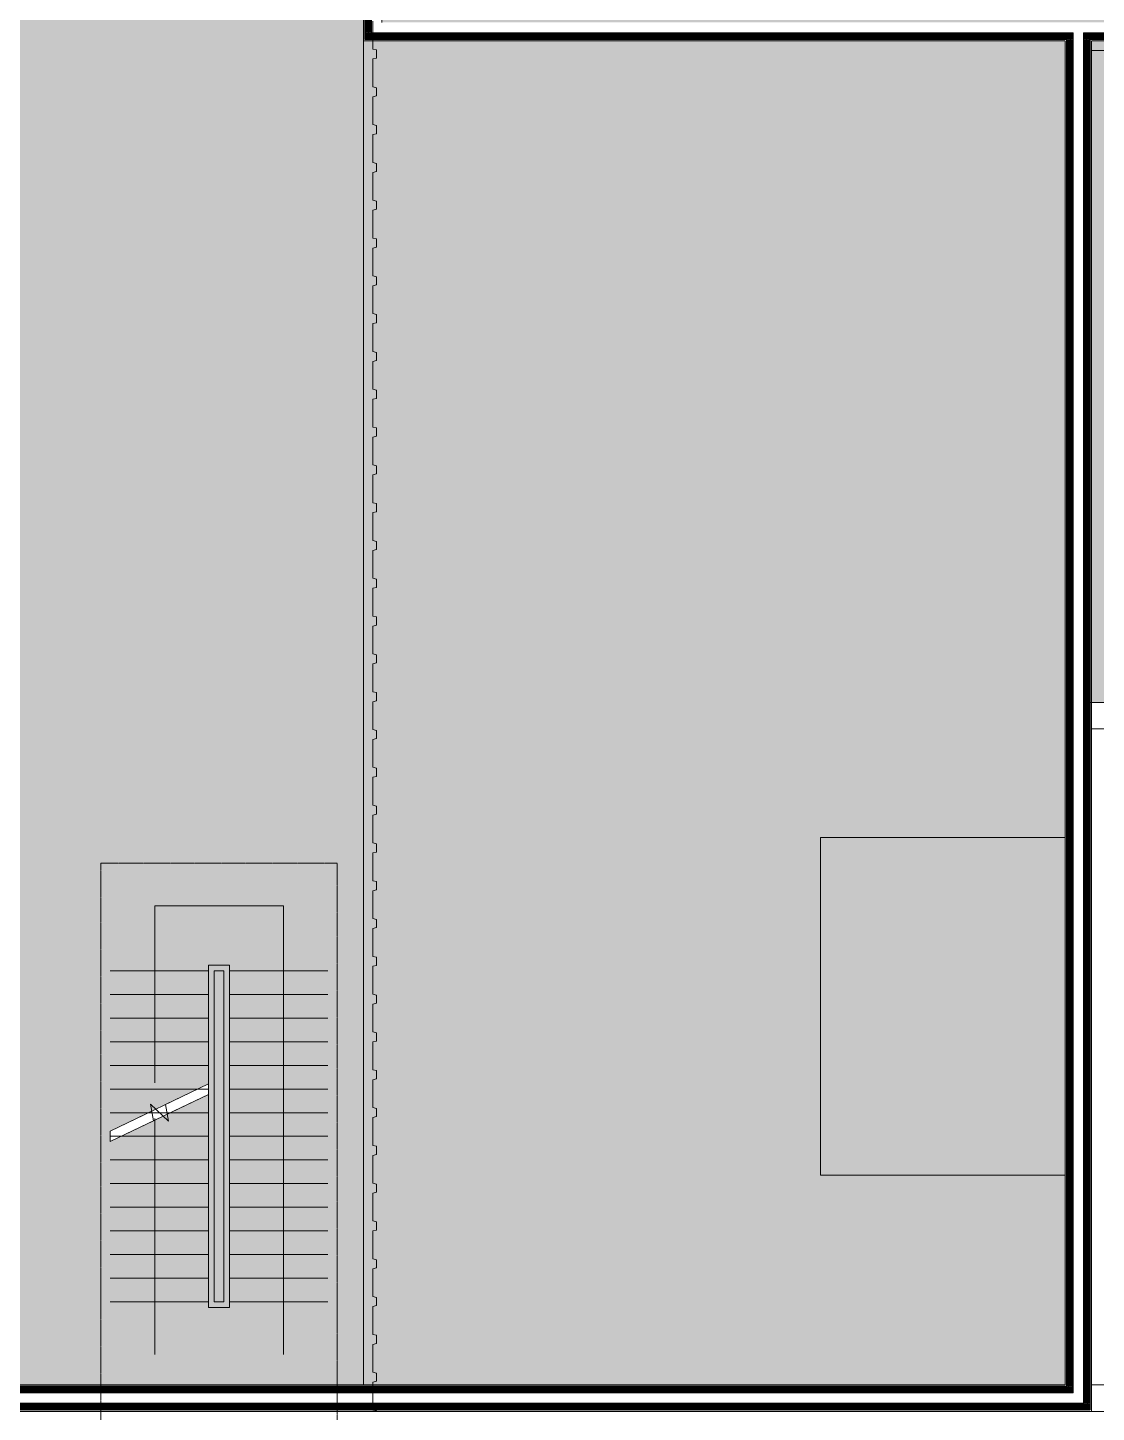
# Model space of a CAD drawing. Header units: millimetres. Extents: x 141848 to 1648660, y -465012 to -151356.
# Drawn here: x 174324 to 185626, y -231406 to -216756 of the extents above; entities that cross this region are included whole.
import ezdxf

# ---------------------------------------------------------------- set-up
doc = ezdxf.new("R2010")
doc.units = ezdxf.units.MM
doc.header["$MEASUREMENT"] = 0
doc.linetypes.add('CENTER2', pattern=[28.575, 19.05, -3.175, 3.175, -3.175])
doc.linetypes.add('Wipeout_Contour', pattern=[1000, 0, -1000])
for name, color, linetype in [('ASSIETTE', 7, 'Continuous'), ('Nouveau_0', 7, 'Continuous'), ('Nouveau_Co-Structure', 7, 'Continuous'), ('Sols_ Dalles', 7, 'Continuous')]:
    doc.layers.add(name, color=color, linetype=linetype)
pattern_1 = [(45, (0, 175), (-55.68466, 55.68466), [0, -52.5, 0, -78.75]), (110, (175, 175), (74.000794, 26.934086), [0, -38.5, 0, -66.5])]
pattern_2 = [(45, (0, 0), (-7.0710678, 7.0710678), [])]

# ---------------------------------------------------------------- blocks, each defined once
blk = doc.blocks.new('Dalle_23_2', base_point=(162761, -188434))
at = {"layer": 'Sols_ Dalles', "linetype": 'Continuous', "lineweight": 0, "true_color": 0x3f3f3f}
blk.add_hatch(color=250, dxfattribs=at).paths.add_polyline_path([(162761, -188434), (162761, -231396), (177876, -231396), (177876, -188434)])
at = {"layer": 'Sols_ Dalles', "color": 250, "linetype": 'Continuous', "lineweight": 5, "true_color": 0x1f1f1f, "flags": 128}
blk.add_lwpolyline([(162761, -188434), (177876, -188434), (177876, -231396), (162761, -231396)], close=True, dxfattribs=at)
blk = doc.blocks.new('Dalle_24_2', base_point=(177876, -216896))
at = {"layer": 'Sols_ Dalles', "linetype": 'Continuous', "lineweight": 0, "true_color": 0x3f3f3f}
blk.add_hatch(color=250, dxfattribs=at).paths.add_polyline_path([(177876, -216896), (177876, -231396), (185576, -231396), (185576, -216896), (195375, -216896), (195375, -205896), (185576, -205896), (185576, -188411), (177876, -188411), (177876, -205896)])
at = {"layer": 'Sols_ Dalles', "color": 250, "linetype": 'Continuous', "lineweight": 5, "true_color": 0x1f1f1f, "flags": 128}
blk.add_lwpolyline([(177876, -216896), (177876, -231396), (185576, -231396), (185576, -216896), (195375, -216896), (195375, -205896), (185576, -205896), (185576, -188411), (177876, -188411), (177876, -205896)], close=True, dxfattribs=at)
blk = doc.blocks.new('Mur_110_2', base_point=(195375, -216896))
at = {"color": 254, "linetype": 'Wipeout_Contour', "lineweight": 0, "ltscale": 1140942.777874496}
blk.add_wipeout([(185296, -216811), (185296, -216881), (185311, -216881), (185311, -216811)], dxfattribs=at)
at = {"color": 254, "linetype": 'Wipeout_Contour', "lineweight": 0, "ltscale": 1141631.691904944}
blk.add_wipeout([(185561, -216811), (185561, -216881), (185576, -216881), (185576, -216811)], dxfattribs=at)
at = {"color": 254, "linetype": 'Wipeout_Contour', "lineweight": 0, "ltscale": 841503.073854}
blk.add_wipeout([(177876, -216881), (177876, -216896), (177891, -216881)], dxfattribs=at)
at = {"linetype": 'Continuous', "lineweight": 5, "true_color": 0x5f5f5f}
h = blk.add_hatch(dxfattribs=at)
h.set_pattern_fill('Briques_terre_cuite__int_94', color=251, style=0, pattern_type=2)
h.set_pattern_definition(pattern_2)
h.paths.add_polyline_path([(185296, -216811), (185296, -216881), (185311, -216881), (185311, -216811)])
h = blk.add_hatch(dxfattribs=at)
h.set_pattern_fill('Briques_terre_cuite__int_94', color=251, style=0, pattern_type=2)
h.set_pattern_definition(pattern_2)
h.paths.add_polyline_path([(185561, -216811), (185561, -216881), (185576, -216881), (185576, -216811)])
h = blk.add_hatch(dxfattribs=at)
h.set_pattern_fill('Enduit_0002', color=251, style=0, pattern_type=2)
h.set_pattern_definition(pattern_1)
h.paths.add_polyline_path([(177876, -216881), (177876, -216896), (177891, -216881)])
at = {"color": 254, "linetype": 'Wipeout_Contour', "lineweight": 0, "ltscale": 841446.668808}
blk.add_wipeout([(177961, -216811), (177891, -216811), (177891, -216881)], dxfattribs=at)
at = {"color": 254, "linetype": 'Wipeout_Contour', "lineweight": 0, "ltscale": 1140669.123394106}
blk.add_wipeout([(185296, -216701), (185296, -216811), (185311, -216811), (185311, -216701)], dxfattribs=at)
at = {"color": 254, "linetype": 'Wipeout_Contour', "lineweight": 0, "ltscale": 1141358.20260888}
blk.add_wipeout([(185561, -216701), (185561, -216811), (185576, -216811), (185576, -216701)], dxfattribs=at)
at = {"linetype": 'Continuous', "lineweight": 5, "true_color": 0x5f5f5f}
h = blk.add_hatch(dxfattribs=at)
h.set_pattern_fill('Briques_terre_cuite__int_94', color=251, style=0, pattern_type=2)
h.set_pattern_definition(pattern_2)
h.paths.add_polyline_path([(177961, -216811), (177891, -216811), (177891, -216881)])
at = {"color": 254, "linetype": 'Wipeout_Contour', "lineweight": 0, "ltscale": 1140779.602637975}
blk.add_wipeout([(185311, -216701), (185311, -216811), (185381, -216811), (185381, -216701)], dxfattribs=at)
at = {"color": 254, "linetype": 'Wipeout_Contour', "lineweight": 0, "ltscale": 1141247.656454093}
blk.add_wipeout([(185491, -216701), (185491, -216811), (185561, -216811), (185561, -216701)], dxfattribs=at)
at = {"color": 254, "linetype": 'Wipeout_Contour', "lineweight": 0, "ltscale": 841381.153226}
blk.add_wipeout([(178071, -216701), (177961, -216701), (177961, -216811)], dxfattribs=at)
at = {"color": 254, "linetype": 'Wipeout_Contour', "lineweight": 0, "ltscale": 1154691.467072989}
blk.add_wipeout([(195360, -216881), (185576, -216881), (185576, -216896), (195360, -216896)], dxfattribs=at)
at = {"linetype": 'Continuous', "lineweight": 5, "true_color": 0x5f5f5f}
h = blk.add_hatch(dxfattribs=at)
h.set_pattern_fill('Enduit_0002', color=251, style=0, pattern_type=2)
h.set_pattern_definition(pattern_1)
h.paths.add_polyline_path([(195360, -216881), (185576, -216881), (185576, -216896), (195360, -216896)])
at = {"color": 254, "linetype": 'Wipeout_Contour', "lineweight": 0, "ltscale": 841524.323318}
blk.add_wipeout([(177891, -216881), (177876, -216896), (177891, -216896)], dxfattribs=at)
at = {"linetype": 'Continuous', "lineweight": 5, "true_color": 0x5f5f5f}
h = blk.add_hatch(dxfattribs=at)
h.set_pattern_fill('Enduit_0002', color=251, style=0, pattern_type=2)
h.set_pattern_definition(pattern_1)
h.paths.add_polyline_path([(177891, -216881), (177876, -216896), (177891, -216896)])
at = {"color": 254, "linetype": 'Wipeout_Contour', "lineweight": 0, "ltscale": 1154470.035726101}
blk.add_wipeout([(195290, -216811), (185576, -216811), (185576, -216881), (195290, -216881)], dxfattribs=at)
at = {"linetype": 'Continuous', "lineweight": 5, "true_color": 0x5f5f5f}
h = blk.add_hatch(dxfattribs=at)
h.set_pattern_fill('Briques_terre_cuite__int_94', color=251, style=0, pattern_type=2)
h.set_pattern_definition(pattern_2)
h.paths.add_polyline_path([(195290, -216811), (185576, -216811), (185576, -216881), (195290, -216881)])
at = {"color": 7, "linetype": 'Continuous', "lineweight": 5, "flags": 128}
blk.add_lwpolyline([(185576, -216896), (195360, -216896)], dxfattribs=at)
at = {"color": 254, "linetype": 'Wipeout_Contour', "lineweight": 0, "ltscale": 1131544.923476435}
blk.add_wipeout([(177891, -216896), (185296, -216896), (185296, -216881), (177891, -216881)], dxfattribs=at)
at = {"linetype": 'Continuous', "lineweight": 5, "true_color": 0x5f5f5f}
h = blk.add_hatch(dxfattribs=at)
h.set_pattern_fill('Enduit_0002', color=251, style=0, pattern_type=2)
h.set_pattern_definition(pattern_1)
h.paths.add_polyline_path([(177891, -216896), (185296, -216896), (185296, -216881), (177891, -216881)])
at = {"color": 254, "linetype": 'Wipeout_Contour', "lineweight": 0, "ltscale": 1146934.702504842}
blk.add_wipeout([(189821, -216701), (185576, -216701), (185576, -216811), (189821, -216811)], dxfattribs=at)
at = {"color": 7, "linetype": 'Continuous', "lineweight": 5}
for p, q in [((185491, -216811), (185561, -216811)), ((185561, -216811), (185576, -216811)), ((185576, -216811), (189821, -216811)), ((185561, -216881), (185576, -216881)), ((185576, -216881), (195290, -216881))]:
    blk.add_line(p, q, dxfattribs=at)
at = {"color": 254, "linetype": 'Wipeout_Contour', "lineweight": 0, "ltscale": 841545.324886}
blk.add_wipeout([(177961, -216811), (177891, -216881), (177961, -216881)], dxfattribs=at)
at = {"linetype": 'Continuous', "lineweight": 5, "true_color": 0x5f5f5f}
h = blk.add_hatch(dxfattribs=at)
h.set_pattern_fill('Briques_terre_cuite__int_94', color=251, style=0, pattern_type=2)
h.set_pattern_definition(pattern_2)
h.paths.add_polyline_path([(177961, -216811), (177891, -216881), (177961, -216881)])
at = {"color": 7, "linetype": 'Continuous', "lineweight": 5, "flags": 128}
blk.add_lwpolyline([(177876, -216896), (177876, -216881)], dxfattribs=at)
at = {"color": 254, "linetype": 'Wipeout_Contour', "lineweight": 0, "ltscale": 1131503.389013391}
blk.add_wipeout([(177961, -216881), (185296, -216881), (185296, -216811), (177961, -216811)], dxfattribs=at)
at = {"linetype": 'Continuous', "lineweight": 5, "true_color": 0x5f5f5f}
h = blk.add_hatch(dxfattribs=at)
h.set_pattern_fill('Briques_terre_cuite__int_94', color=251, style=0, pattern_type=2)
h.set_pattern_definition(pattern_2)
h.paths.add_polyline_path([(177961, -216881), (185296, -216881), (185296, -216811), (177961, -216811)])
at = {"color": 7, "linetype": 'Continuous', "lineweight": 5, "flags": 128}
blk.add_lwpolyline([(177876, -216896), (185296, -216896)], dxfattribs=at)
at = {"color": 254, "linetype": 'Wipeout_Contour', "lineweight": 0, "ltscale": 841536.111159}
blk.add_wipeout([(178071, -216701), (177961, -216811), (178071, -216811)], dxfattribs=at)
at = {"color": 7, "linetype": 'Continuous', "lineweight": 5}
for p, q in [((177891, -216811), (177891, -216881)), ((177961, -216701), (177961, -216811)), ((177891, -216881), (177961, -216881))]:
    blk.add_line(p, q, dxfattribs=at)
at = {"color": 254, "linetype": 'Wipeout_Contour', "lineweight": 0, "ltscale": 1131367.05850493}
blk.add_wipeout([(178071, -216811), (185296, -216811), (185296, -216701), (178071, -216701)], dxfattribs=at)
at = {"color": 7, "linetype": 'Continuous', "lineweight": 5}
for p, q in [((177961, -216811), (178071, -216811)), ((178071, -216811), (185296, -216811)), ((185296, -216811), (185311, -216811)), ((185311, -216811), (185381, -216811)), ((177961, -216881), (185296, -216881)), ((185296, -216881), (185311, -216881))]:
    blk.add_line(p, q, dxfattribs=at)
blk = doc.blocks.new('Mur_111_2', base_point=(177876, -216896))
at = {"color": 254, "linetype": 'Wipeout_Contour', "lineweight": 0, "ltscale": 1105209.055086378}
blk.add_wipeout([(177891, -216881), (177891, -205911), (177876, -205911), (177876, -216881)], dxfattribs=at)
at = {"linetype": 'Continuous', "lineweight": 5, "true_color": 0x5f5f5f}
h = blk.add_hatch(dxfattribs=at)
h.set_pattern_fill('Enduit_0002', color=251, style=0, pattern_type=2)
h.set_pattern_definition(pattern_1)
h.paths.add_polyline_path([(177891, -216881), (177891, -205911), (177876, -205911), (177876, -216881)])
at = {"color": 254, "linetype": 'Wipeout_Contour', "lineweight": 0, "ltscale": 1105316.247698485}
blk.add_wipeout([(177891, -205981), (177891, -216811), (177961, -216811), (177961, -205981)], dxfattribs=at)
at = {"linetype": 'Continuous', "lineweight": 5, "true_color": 0x5f5f5f}
h = blk.add_hatch(dxfattribs=at)
h.set_pattern_fill('Briques_terre_cuite__int_94', color=251, style=0, pattern_type=2)
h.set_pattern_definition(pattern_2)
h.paths.add_polyline_path([(177891, -205981), (177891, -216811), (177961, -216811), (177961, -205981)])
at = {"color": 7, "linetype": 'Continuous', "lineweight": 5}
for p, q in [((177891, -205911), (177891, -205981)), ((177891, -216811), (177891, -216881))]:
    blk.add_line(p, q, dxfattribs=at)
at = {"color": 7, "linetype": 'Continuous', "lineweight": 5, "flags": 128}
blk.add_lwpolyline([(177876, -205911), (177876, -216881)], dxfattribs=at)
at = {"color": 254, "linetype": 'Wipeout_Contour', "lineweight": 0, "ltscale": 1097303.07466265}
blk.add_wipeout([(178071, -211341), (178071, -206091), (177961, -206091), (177961, -211341)], dxfattribs=at)
at = {"color": 7, "linetype": 'Continuous', "lineweight": 5}
blk.add_line((177961, -205981), (177961, -206091), dxfattribs=at)
at = {"color": 254, "linetype": 'Wipeout_Contour', "lineweight": 0, "ltscale": 1097645.732920272}
blk.add_wipeout([(178156, -211256), (178156, -206176), (178141, -206176), (178141, -211256)], dxfattribs=at)
at = {"color": 254, "linetype": 'Wipeout_Contour', "lineweight": 0, "ltscale": 1105460.073086165}
blk.add_wipeout([(178071, -211451), (178071, -211341), (177961, -211341), (177961, -211451)], dxfattribs=at)
at = {"linetype": 'Continuous', "lineweight": 5, "true_color": 0x5f5f5f}
h = blk.add_hatch(dxfattribs=at)
h.set_pattern_fill('Enduit_0002', color=251, style=0, pattern_type=2)
h.set_pattern_definition(pattern_1)
h.paths.add_polyline_path([(178156, -211256), (178156, -206176), (178141, -206176), (178141, -211256)])
at = {"color": 7, "linetype": 'Continuous', "lineweight": 5}
blk.add_line((177961, -206091), (177961, -211341), dxfattribs=at)
at = {"color": 254, "linetype": 'Wipeout_Contour', "lineweight": 0, "ltscale": 1113701.597807075}
blk.add_wipeout([(177961, -211451), (177961, -216701), (178071, -216701), (178071, -211451)], dxfattribs=at)
at = {"color": 7, "linetype": 'Continuous', "lineweight": 5}
for p, q in [((177891, -205981), (177891, -216811)), ((177961, -211341), (177961, -211451)), ((177961, -211451), (177961, -216701)), ((177961, -216701), (177961, -216811))]:
    blk.add_line(p, q, dxfattribs=at)
at = {"color": 254, "linetype": 'Wipeout_Contour', "lineweight": 0, "ltscale": 1105396.288857299}
blk.add_wipeout([(178156, -211271), (178156, -211256), (178141, -211256), (178141, -211271)], dxfattribs=at)
at = {"color": 254, "linetype": 'Wipeout_Contour', "lineweight": 0, "ltscale": 1106206.847679934}
blk.add_wipeout([(178156, -211536), (178156, -211521), (178141, -211521), (178141, -211536)], dxfattribs=at)
at = {"linetype": 'Continuous', "lineweight": 5, "true_color": 0x5f5f5f}
h = blk.add_hatch(dxfattribs=at)
h.set_pattern_fill('Enduit_0002', color=251, style=0, pattern_type=2)
h.set_pattern_definition(pattern_1)
h.paths.add_polyline_path([(178156, -211271), (178156, -211256), (178141, -211256), (178141, -211271)])
h = blk.add_hatch(dxfattribs=at)
h.set_pattern_fill('Enduit_0002', color=251, style=0, pattern_type=2)
h.set_pattern_definition(pattern_1)
h.paths.add_polyline_path([(178156, -211536), (178156, -211521), (178141, -211521), (178141, -211536)])
at = {"color": 254, "linetype": 'Wipeout_Contour', "lineweight": 0, "ltscale": 1097535.610810011}
blk.add_wipeout([(178141, -211271), (178141, -206161), (178071, -206161), (178071, -211271)], dxfattribs=at)
at = {"color": 254, "linetype": 'Wipeout_Contour', "lineweight": 0, "ltscale": 1114039.250614944}
blk.add_wipeout([(178156, -216616), (178156, -211536), (178141, -211536), (178141, -216616)], dxfattribs=at)
at = {"linetype": 'Continuous', "lineweight": 5, "true_color": 0x5f5f5f}
h = blk.add_hatch(dxfattribs=at)
h.set_pattern_fill('Briques_terre_cuite__int_94', color=251, style=0, pattern_type=2)
h.set_pattern_definition(pattern_2)
h.paths.add_polyline_path([(178141, -211271), (178141, -206161), (178071, -206161), (178071, -211271)])
h = blk.add_hatch(dxfattribs=at)
h.set_pattern_fill('Enduit_0002', color=251, style=0, pattern_type=2)
h.set_pattern_definition(pattern_1)
h.paths.add_polyline_path([(178156, -216616), (178156, -211536), (178141, -211536), (178141, -216616)])
at = {"color": 7, "linetype": 'Continuous', "lineweight": 5}
for p, q in [((178071, -206091), (178071, -206161)), ((178141, -206161), (178141, -206176))]:
    blk.add_line(p, q, dxfattribs=at)
at = {"color": 254, "linetype": 'Wipeout_Contour', "lineweight": 0, "ltscale": 1105416.694641163}
blk.add_wipeout([(178141, -211341), (178141, -211271), (178071, -211271), (178071, -211341)], dxfattribs=at)
at = {"color": 254, "linetype": 'Wipeout_Contour', "lineweight": 0, "ltscale": 1105967.31745343}
blk.add_wipeout([(178141, -211521), (178141, -211451), (178071, -211451), (178071, -211521)], dxfattribs=at)
at = {"linetype": 'Continuous', "lineweight": 5, "true_color": 0x5f5f5f}
h = blk.add_hatch(dxfattribs=at)
h.set_pattern_fill('Briques_terre_cuite__int_94', color=251, style=0, pattern_type=2)
h.set_pattern_definition(pattern_2)
h.paths.add_polyline_path([(178141, -211341), (178141, -211271), (178071, -211271), (178071, -211341)])
h = blk.add_hatch(dxfattribs=at)
h.set_pattern_fill('Briques_terre_cuite__int_94', color=251, style=0, pattern_type=2)
h.set_pattern_definition(pattern_2)
h.paths.add_polyline_path([(178141, -211521), (178141, -211451), (178071, -211451), (178071, -211521)])
at = {"color": 7, "linetype": 'Continuous', "lineweight": 5}
for p, q in [((178071, -206161), (178071, -211271)), ((178141, -211271), (178141, -206176)), ((178071, -211271), (178071, -211341)), ((178141, -211341), (178071, -211341)), ((178156, -211271), (178141, -211271))]:
    blk.add_line(p, q, dxfattribs=at)
at = {"color": 7, "linetype": 'Continuous', "lineweight": 5, "flags": 128}
blk.add_lwpolyline([(178156, -211256), (178156, -206176)], dxfattribs=at)
at = {"color": 254, "linetype": 'Wipeout_Contour', "lineweight": 0, "ltscale": 1113930.742542824}
blk.add_wipeout([(178141, -216631), (178141, -211521), (178071, -211521), (178071, -216631)], dxfattribs=at)
at = {"linetype": 'Continuous', "lineweight": 5, "true_color": 0x5f5f5f}
h = blk.add_hatch(dxfattribs=at)
h.set_pattern_fill('Briques_terre_cuite__int_94', color=251, style=0, pattern_type=2)
h.set_pattern_definition(pattern_2)
h.paths.add_polyline_path([(178141, -216631), (178141, -211521), (178071, -211521), (178071, -216631)])
at = {"color": 7, "linetype": 'Continuous', "lineweight": 5}
for p, q in [((178071, -211451), (178141, -211451)), ((178071, -211451), (178071, -211521)), ((178071, -211521), (178071, -216631)), ((178141, -211521), (178156, -211521)), ((178141, -216616), (178141, -211521)), ((178071, -216631), (178071, -216701)), ((178141, -216616), (178141, -216631))]:
    blk.add_line(p, q, dxfattribs=at)
at = {"color": 7, "linetype": 'Continuous', "lineweight": 5, "flags": 128}
blk.add_lwpolyline([(178156, -216616), (178156, -211536)], dxfattribs=at)
blk = doc.blocks.new('Mur_113_2', base_point=(185576, -231396))
at = {"color": 254, "linetype": 'Wipeout_Contour', "lineweight": 0, "ltscale": 889821.197993}
blk.add_wipeout([(185561, -231381), (185576, -231396), (185576, -231381)], dxfattribs=at)
at = {"linetype": 'Continuous', "lineweight": 5, "true_color": 0x5f5f5f}
h = blk.add_hatch(dxfattribs=at)
h.set_pattern_fill('Enduit_0002', color=251, style=0, pattern_type=2)
h.set_pattern_definition(pattern_1)
h.paths.add_polyline_path([(185561, -231381), (185576, -231396), (185576, -231381)])
at = {"color": 254, "linetype": 'Wipeout_Contour', "lineweight": 0, "ltscale": 889637.719776}
blk.add_wipeout([(185491, -231311), (185561, -231381), (185561, -231311)], dxfattribs=at)
at = {"linetype": 'Continuous', "lineweight": 5, "true_color": 0x5f5f5f}
h = blk.add_hatch(dxfattribs=at)
h.set_pattern_fill('Briques_terre_cuite__int_94', color=251, style=0, pattern_type=2)
h.set_pattern_definition(pattern_2)
h.paths.add_polyline_path([(185491, -231311), (185561, -231381), (185561, -231311)])
at = {"color": 254, "linetype": 'Wipeout_Contour', "lineweight": 0, "ltscale": 889255.081264}
blk.add_wipeout([(185381, -231201), (185491, -231311), (185491, -231201)], dxfattribs=at)
at = {"color": 254, "linetype": 'Wipeout_Contour', "lineweight": 0, "ltscale": 888703.632848}
blk.add_wipeout([(185296, -231116), (185311, -231131), (185311, -231116)], dxfattribs=at)
at = {"color": 254, "linetype": 'Wipeout_Contour', "lineweight": 0, "ltscale": 1159135.090928633}
blk.add_wipeout([(162876, -231396), (185561, -231396), (185561, -231381), (162876, -231381)], dxfattribs=at)
at = {"linetype": 'Continuous', "lineweight": 5, "true_color": 0x5f5f5f}
h = blk.add_hatch(dxfattribs=at)
h.set_pattern_fill('Enduit_0002', color=251, style=0, pattern_type=2)
h.set_pattern_definition(pattern_1)
h.paths.add_polyline_path([(185296, -231116), (185311, -231131), (185311, -231116)])
h = blk.add_hatch(dxfattribs=at)
h.set_pattern_fill('Enduit_0002', color=251, style=0, pattern_type=2)
h.set_pattern_definition(pattern_1)
h.paths.add_polyline_path([(162876, -231396), (185561, -231396), (185561, -231381), (162876, -231381)])
at = {"color": 254, "linetype": 'Wipeout_Contour', "lineweight": 0, "ltscale": 888878.615298}
blk.add_wipeout([(185311, -231131), (185381, -231201), (185381, -231131)], dxfattribs=at)
at = {"color": 254, "linetype": 'Wipeout_Contour', "lineweight": 0, "ltscale": 889824.920923}
blk.add_wipeout([(185561, -231396), (185576, -231396), (185561, -231381)], dxfattribs=at)
at = {"linetype": 'Continuous', "lineweight": 5, "true_color": 0x5f5f5f}
h = blk.add_hatch(dxfattribs=at)
h.set_pattern_fill('Briques_terre_cuite__int_94', color=251, style=0, pattern_type=2)
h.set_pattern_definition(pattern_2)
h.paths.add_polyline_path([(185311, -231131), (185381, -231201), (185381, -231131)])
h = blk.add_hatch(dxfattribs=at)
h.set_pattern_fill('Enduit_0002', color=251, style=0, pattern_type=2)
h.set_pattern_definition(pattern_1)
h.paths.add_polyline_path([(185561, -231396), (185576, -231396), (185561, -231381)])
at = {"color": 254, "linetype": 'Wipeout_Contour', "lineweight": 0, "ltscale": 1158992.299951286}
blk.add_wipeout([(162946, -231381), (185491, -231381), (185491, -231311), (162946, -231311)], dxfattribs=at)
at = {"linetype": 'Continuous', "lineweight": 5, "true_color": 0x5f5f5f}
h = blk.add_hatch(dxfattribs=at)
h.set_pattern_fill('Briques_terre_cuite__int_94', color=251, style=0, pattern_type=2)
h.set_pattern_definition(pattern_2)
h.paths.add_polyline_path([(162946, -231381), (185491, -231381), (185491, -231311), (162946, -231311)])
at = {"color": 254, "linetype": 'Wipeout_Contour', "lineweight": 0, "ltscale": 1158693.847991945}
blk.add_wipeout([(163056, -231311), (185381, -231311), (185381, -231201), (163056, -231201)], dxfattribs=at)
at = {"color": 254, "linetype": 'Wipeout_Contour', "lineweight": 0, "ltscale": 889649.941204}
blk.add_wipeout([(185491, -231381), (185561, -231381), (185491, -231311)], dxfattribs=at)
at = {"linetype": 'Continuous', "lineweight": 5, "true_color": 0x5f5f5f}
h = blk.add_hatch(dxfattribs=at)
h.set_pattern_fill('Briques_terre_cuite__int_94', color=251, style=0, pattern_type=2)
h.set_pattern_definition(pattern_2)
h.paths.add_polyline_path([(185491, -231381), (185561, -231381), (185491, -231311)])
at = {"color": 7, "linetype": 'Continuous', "lineweight": 5, "flags": 128}
for points in [[(162876, -231396), (185576, -231396)], [(185576, -231396), (185576, -231381)]]:
    blk.add_lwpolyline(points, dxfattribs=at)
at = {"color": 254, "linetype": 'Wipeout_Contour', "lineweight": 0, "ltscale": 1158262.205651045}
blk.add_wipeout([(185296, -231116), (163141, -231116), (163141, -231131), (185296, -231131)], dxfattribs=at)
at = {"linetype": 'Continuous', "lineweight": 5, "true_color": 0x5f5f5f}
h = blk.add_hatch(dxfattribs=at)
h.set_pattern_fill('Enduit_0002', color=251, style=0, pattern_type=2)
h.set_pattern_definition(pattern_1)
h.paths.add_polyline_path([(185296, -231116), (163141, -231116), (163141, -231131), (185296, -231131)])
at = {"color": 254, "linetype": 'Wipeout_Contour', "lineweight": 0, "ltscale": 889273.490326}
blk.add_wipeout([(185381, -231311), (185491, -231311), (185381, -231201)], dxfattribs=at)
at = {"color": 7, "linetype": 'Continuous', "lineweight": 5}
for p, q in [((163056, -231311), (185381, -231311)), ((185381, -231311), (185491, -231311)), ((185491, -231311), (185491, -231201)), ((185561, -231381), (185561, -231311)), ((162946, -231381), (185491, -231381)), ((185491, -231381), (185561, -231381))]:
    blk.add_line(p, q, dxfattribs=at)
at = {"color": 254, "linetype": 'Wipeout_Contour', "lineweight": 0, "ltscale": 888707.358671}
blk.add_wipeout([(185296, -231131), (185311, -231131), (185296, -231116)], dxfattribs=at)
at = {"linetype": 'Continuous', "lineweight": 5, "true_color": 0x5f5f5f}
h = blk.add_hatch(dxfattribs=at)
h.set_pattern_fill('Enduit_0002', color=251, style=0, pattern_type=2)
h.set_pattern_definition(pattern_1)
h.paths.add_polyline_path([(185296, -231131), (185311, -231131), (185296, -231116)])
at = {"color": 254, "linetype": 'Wipeout_Contour', "lineweight": 0, "ltscale": 1158399.440619376}
blk.add_wipeout([(185311, -231131), (163126, -231131), (163126, -231201), (185311, -231201)], dxfattribs=at)
at = {"linetype": 'Continuous', "lineweight": 5, "true_color": 0x5f5f5f}
h = blk.add_hatch(dxfattribs=at)
h.set_pattern_fill('Briques_terre_cuite__int_94', color=251, style=0, pattern_type=2)
h.set_pattern_definition(pattern_2)
h.paths.add_polyline_path([(185311, -231131), (163126, -231131), (163126, -231201), (185311, -231201)])
at = {"color": 254, "linetype": 'Wipeout_Contour', "lineweight": 0, "ltscale": 888890.845947}
blk.add_wipeout([(185311, -231201), (185381, -231201), (185311, -231131)], dxfattribs=at)
at = {"linetype": 'Continuous', "lineweight": 5, "true_color": 0x5f5f5f}
h = blk.add_hatch(dxfattribs=at)
h.set_pattern_fill('Briques_terre_cuite__int_94', color=251, style=0, pattern_type=2)
h.set_pattern_definition(pattern_2)
h.paths.add_polyline_path([(185311, -231201), (185381, -231201), (185311, -231131)])
at = {"color": 7, "linetype": 'Continuous', "lineweight": 5}
for p, q in [((185311, -231131), (163141, -231131)), ((185311, -231131), (185311, -231116)), ((185381, -231201), (185381, -231131)), ((163126, -231201), (185311, -231201)), ((185311, -231201), (185381, -231201))]:
    blk.add_line(p, q, dxfattribs=at)
at = {"color": 7, "linetype": 'Continuous', "lineweight": 5, "flags": 128}
blk.add_lwpolyline([(185296, -231116), (163141, -231116)], dxfattribs=at)
blk = doc.blocks.new('Mur_197_2', base_point=(185576, -200101))
at = {"color": 254, "linetype": 'Wipeout_Contour', "lineweight": 0, "ltscale": 1164095.520954117}
blk.add_wipeout([(185561, -216896), (185561, -231381), (185576, -231381), (185576, -216896)], dxfattribs=at)
at = {"linetype": 'Continuous', "lineweight": 5, "true_color": 0x5f5f5f}
h = blk.add_hatch(dxfattribs=at)
h.set_pattern_fill('Enduit_0002', color=251, style=0, pattern_type=2)
h.set_pattern_definition(pattern_1)
h.paths.add_polyline_path([(185561, -216896), (185561, -231381), (185576, -231381), (185576, -216896)])
at = {"color": 254, "linetype": 'Wipeout_Contour', "lineweight": 0, "ltscale": 1141760.85530834}
blk.add_wipeout([(185561, -216881), (185561, -216896), (185576, -216896), (185576, -216881)], dxfattribs=at)
at = {"linetype": 'Continuous', "lineweight": 5, "true_color": 0x5f5f5f}
h = blk.add_hatch(dxfattribs=at)
h.set_pattern_fill('Enduit_0002', color=251, style=0, pattern_type=2)
h.set_pattern_definition(pattern_1)
h.paths.add_polyline_path([(185561, -216881), (185561, -216896), (185576, -216896), (185576, -216881)])
at = {"color": 254, "linetype": 'Wipeout_Contour', "lineweight": 0, "ltscale": 1163855.079062641}
blk.add_wipeout([(185491, -216881), (185491, -231311), (185561, -231311), (185561, -216881)], dxfattribs=at)
at = {"linetype": 'Continuous', "lineweight": 5, "true_color": 0x5f5f5f}
h = blk.add_hatch(dxfattribs=at)
h.set_pattern_fill('Briques_terre_cuite__int_94', color=251, style=0, pattern_type=2)
h.set_pattern_definition(pattern_2)
h.paths.add_polyline_path([(185491, -216881), (185491, -231311), (185561, -231311), (185561, -216881)])
at = {"color": 7, "linetype": 'Continuous', "lineweight": 5}
blk.add_line((185561, -231381), (185561, -231311), dxfattribs=at)
at = {"color": 254, "linetype": 'Wipeout_Contour', "lineweight": 0, "ltscale": 1141521.172238225}
blk.add_wipeout([(185491, -216811), (185491, -216881), (185561, -216881), (185561, -216811)], dxfattribs=at)
at = {"linetype": 'Continuous', "lineweight": 5, "true_color": 0x5f5f5f}
h = blk.add_hatch(dxfattribs=at)
h.set_pattern_fill('Briques_terre_cuite__int_94', color=251, style=0, pattern_type=2)
h.set_pattern_definition(pattern_2)
h.paths.add_polyline_path([(185491, -216811), (185491, -216881), (185561, -216881), (185561, -216811)])
at = {"color": 7, "linetype": 'Continuous', "lineweight": 5, "flags": 128}
blk.add_lwpolyline([(185576, -231381), (185576, -216896)], dxfattribs=at)
at = {"color": 254, "linetype": 'Wipeout_Contour', "lineweight": 0, "ltscale": 1163347.455078856}
blk.add_wipeout([(185381, -216811), (185381, -231201), (185491, -231201), (185491, -216811)], dxfattribs=at)
at = {"color": 7, "linetype": 'Continuous', "lineweight": 5}
blk.add_line((185491, -231311), (185491, -231201), dxfattribs=at)
at = {"color": 254, "linetype": 'Wipeout_Contour', "lineweight": 0, "ltscale": 1141013.604110696}
blk.add_wipeout([(185381, -216701), (185381, -216811), (185491, -216811), (185491, -216701)], dxfattribs=at)
at = {"color": 254, "linetype": 'Wipeout_Contour', "lineweight": 0, "ltscale": 1163006.065622063}
blk.add_wipeout([(185296, -216896), (185296, -231116), (185311, -231116), (185311, -216896)], dxfattribs=at)
at = {"linetype": 'Continuous', "lineweight": 5, "true_color": 0x5f5f5f}
h = blk.add_hatch(dxfattribs=at)
h.set_pattern_fill('Enduit_0002', color=251, style=0, pattern_type=2)
h.set_pattern_definition(pattern_1)
h.paths.add_polyline_path([(185296, -216896), (185296, -231116), (185311, -231116), (185311, -216896)])
at = {"color": 7, "linetype": 'Continuous', "lineweight": 5}
for p, q in [((185491, -216811), (185561, -216811)), ((185491, -231201), (185491, -216811)), ((185561, -216881), (185576, -216881)), ((185561, -231311), (185561, -216881))]:
    blk.add_line(p, q, dxfattribs=at)
at = {"color": 254, "linetype": 'Wipeout_Contour', "lineweight": 0, "ltscale": 1141072.019265106}
blk.add_wipeout([(185296, -216881), (185296, -216896), (185311, -216896), (185311, -216881)], dxfattribs=at)
at = {"linetype": 'Continuous', "lineweight": 5, "true_color": 0x5f5f5f}
h = blk.add_hatch(dxfattribs=at)
h.set_pattern_fill('Enduit_0002', color=251, style=0, pattern_type=2)
h.set_pattern_definition(pattern_1)
h.paths.add_polyline_path([(185296, -216881), (185296, -216896), (185311, -216896), (185311, -216881)])
at = {"color": 254, "linetype": 'Wipeout_Contour', "lineweight": 0, "ltscale": 1163115.059088483}
blk.add_wipeout([(185311, -216881), (185311, -231131), (185381, -231131), (185381, -216881)], dxfattribs=at)
at = {"linetype": 'Continuous', "lineweight": 5, "true_color": 0x5f5f5f}
h = blk.add_hatch(dxfattribs=at)
h.set_pattern_fill('Briques_terre_cuite__int_94', color=251, style=0, pattern_type=2)
h.set_pattern_definition(pattern_2)
h.paths.add_polyline_path([(185311, -216881), (185311, -231131), (185381, -231131), (185381, -216881)])
at = {"color": 7, "linetype": 'Continuous', "lineweight": 5}
for p, q in [((185311, -231131), (185311, -231116)), ((185381, -231201), (185381, -231131))]:
    blk.add_line(p, q, dxfattribs=at)
at = {"color": 254, "linetype": 'Wipeout_Contour', "lineweight": 0, "ltscale": 1141053.230622785}
blk.add_wipeout([(185311, -216811), (185311, -216881), (185381, -216881), (185381, -216811)], dxfattribs=at)
at = {"linetype": 'Continuous', "lineweight": 5, "true_color": 0x5f5f5f}
h = blk.add_hatch(dxfattribs=at)
h.set_pattern_fill('Briques_terre_cuite__int_94', color=251, style=0, pattern_type=2)
h.set_pattern_definition(pattern_2)
h.paths.add_polyline_path([(185311, -216811), (185311, -216881), (185381, -216881), (185381, -216811)])
at = {"color": 7, "linetype": 'Continuous', "lineweight": 5}
for p, q in [((185311, -216811), (185381, -216811)), ((185381, -216881), (185381, -216811)), ((185296, -216881), (185311, -216881)), ((185311, -216881), (185311, -231116)), ((185381, -231131), (185381, -216881))]:
    blk.add_line(p, q, dxfattribs=at)
at = {"color": 7, "linetype": 'Continuous', "lineweight": 5, "flags": 128}
blk.add_lwpolyline([(185296, -216896), (185296, -231116)], dxfattribs=at)
blk = doc.blocks.new('Tôle profilée 25_3')
at = {"color": 7, "linetype": 'Continuous', "lineweight": 5}
for p, q in [((0, 9852.775), (-38, 9843.25)), ((-38, 9843.25), (-38, 9756.75)), ((0, 9874.798), (0, 9852.775)), ((-38, 9756.75), (0, 9747.225)), ((0, 9747.225), (0, 9600)), ((0, 9600), (0, 9452.775)), ((0, 9452.775), (-38, 9443.25)), ((-38, 9443.25), (-38, 9356.75)), ((-38, 9356.75), (0, 9347.225)), ((0, 9347.225), (0, 9200)), ((0, 9200), (0, 9052.775)), ((0, 9052.775), (-38, 9043.25)), ((-38, 9043.25), (-38, 8956.75)), ((-38, 8956.75), (0, 8947.225)), ((0, 8947.225), (0, 8800)), ((0, 8800), (0, 8652.775)), ((0, 8652.775), (-38, 8643.25)), ((-38, 8643.25), (-38, 8556.75)), ((-38, 8556.75), (0, 8547.225)), ((0, 8547.225), (0, 8400)), ((0, 8400), (0, 8252.775)), ((0, 8252.775), (-38, 8243.25)), ((-38, 8243.25), (-38, 8156.75)), ((-38, 8156.75), (0, 8147.225)), ((0, 8147.225), (0, 8000)), ((0, 8000), (0, 7852.775)), ((0, 7852.775), (-38, 7843.25)), ((-38, 7843.25), (-38, 7756.75)), ((-38, 7756.75), (0, 7747.225)), ((0, 7747.225), (0, 7600)), ((0, 7600), (0, 7452.775)), ((0, 7452.775), (-38, 7443.25)), ((-38, 7443.25), (-38, 7356.75)), ((-38, 7356.75), (0, 7347.225)), ((0, 7347.225), (0, 7200)), ((0, 7200), (0, 7052.775)), ((0, 7052.775), (-38, 7043.25)), ((-38, 7043.25), (-38, 6956.75)), ((-38, 6956.75), (0, 6947.225)), ((0, 6947.225), (0, 6800)), ((0, 6800), (0, 6652.775)), ((0, 6652.775), (-38, 6643.25)), ((-38, 6643.25), (-38, 6556.75)), ((-38, 6556.75), (0, 6547.225)), ((0, 6547.225), (0, 6400)), ((0, 6400), (0, 6252.775)), ((0, 6252.775), (-38, 6243.25)), ((-38, 6243.25), (-38, 6156.75)), ((-38, 6156.75), (0, 6147.225)), ((0, 6147.225), (0, 6000)), ((0, 6000), (0, 5852.775)), ((0, 5852.775), (-38, 5843.25)), ((-38, 5843.25), (-38, 5756.75)), ((-38, 5756.75), (0, 5747.225)), ((0, 5747.225), (0, 5600)), ((0, 5600), (0, 5452.775)), ((0, 5452.775), (-38, 5443.25)), ((-38, 5443.25), (-38, 5356.75)), ((-38, 5356.75), (0, 5347.225)), ((0, 5347.225), (0, 5200)), ((0, 5200), (0, 5052.775)), ((0, 5052.775), (-38, 5043.25)), ((-38, 5043.25), (-38, 4956.75)), ((-38, 4956.75), (0, 4947.225)), ((0, 4947.225), (0, 4800)), ((0, 4800), (0, 4652.775)), ((0, 4652.775), (-38, 4643.25)), ((-38, 4643.25), (-38, 4556.75)), ((-38, 4556.75), (0, 4547.225)), ((0, 4547.225), (0, 4400)), ((0, 4400), (0, 4252.775)), ((0, 4252.775), (-38, 4243.25)), ((-38, 4243.25), (-38, 4156.75)), ((-38, 4156.75), (0, 4147.225)), ((0, 4147.225), (0, 4000)), ((0, 4000), (0, 3852.775)), ((0, 3852.775), (-38, 3843.25)), ((-38, 3843.25), (-38, 3756.75)), ((-38, 3756.75), (0, 3747.225)), ((0, 3747.225), (0, 3600)), ((0, 3600), (0, 3452.775)), ((0, 3452.775), (-38, 3443.25)), ((-38, 3443.25), (-38, 3356.75)), ((-38, 3356.75), (0, 3347.225)), ((0, 3347.225), (0, 3200)), ((0, 3200), (0, 3052.775)), ((0, 3052.775), (-38, 3043.25)), ((-38, 3043.25), (-38, 2956.75)), ((-38, 2956.75), (0, 2947.225)), ((0, 2947.225), (0, 2800)), ((0, 2800), (0, 2652.775)), ((0, 2652.775), (-38, 2643.25)), ((-38, 2643.25), (-38, 2556.75)), ((-38, 2556.75), (0, 2547.225)), ((0, 2547.225), (0, 2400)), ((0, 2400), (0, 2252.775)), ((0, 2252.775), (-38, 2243.25)), ((-38, 2243.25), (-38, 2156.75)), ((-38, 2156.75), (0, 2147.225)), ((0, 2147.225), (0, 2000)), ((0, 2000), (0, 1852.775)), ((0, 1852.775), (-38, 1843.25)), ((-38, 1843.25), (-38, 1756.75)), ((-38, 1756.75), (0, 1747.225)), ((0, 1747.225), (0, 1600)), ((0, 1600), (0, 1452.775)), ((0, 1452.775), (-38, 1443.25)), ((-38, 1443.25), (-38, 1356.75)), ((-38, 1356.75), (0, 1347.225)), ((0, 1347.225), (0, 1200)), ((0, 1200), (0, 1052.775)), ((0, 1052.775), (-38, 1043.25)), ((-38, 1043.25), (-38, 956.75)), ((-38, 956.75), (0, 947.225)), ((0, 947.225), (0, 800)), ((0, 800), (0, 652.775)), ((0, 652.775), (-38, 643.25)), ((-38, 643.25), (-38, 556.75)), ((-38, 556.75), (0, 547.225)), ((0, 547.225), (0, 400)), ((0, 400), (0, 252.775)), ((0, 252.775), (-38, 243.25)), ((-38, 243.25), (-38, 156.75)), ((-38, 156.75), (0, 147.225)), ((0, 147.225), (0, 0))]:
    blk.add_line(p, q, dxfattribs=at)
blk = doc.blocks.new('Tôle profilée 25_2')
at = {"color": 7, "linetype": 'Continuous', "lineweight": 5}
for p, q in [((-38, 42961.573), (-38, 42956.75)), ((-38, 42956.75), (0, 42947.225)), ((0, 42947.225), (0, 42800)), ((0, 42800), (0, 42652.775)), ((0, 42652.775), (-38, 42643.25)), ((-38, 42643.25), (-38, 42556.75)), ((-38, 42556.75), (0, 42547.225)), ((0, 42547.225), (0, 42400)), ((0, 42400), (0, 42252.775)), ((0, 42252.775), (-38, 42243.25)), ((-38, 42243.25), (-38, 42156.75)), ((-38, 42156.75), (0, 42147.225)), ((0, 42147.225), (0, 42000)), ((0, 42000), (0, 41852.775)), ((0, 41852.775), (-38, 41843.25)), ((-38, 41843.25), (-38, 41756.75)), ((-38, 41756.75), (0, 41747.225)), ((0, 41747.225), (0, 41600)), ((0, 41600), (0, 41452.775)), ((0, 41452.775), (-38, 41443.25)), ((-38, 41443.25), (-38, 41356.75)), ((-38, 41356.75), (0, 41347.225)), ((0, 41347.225), (0, 41200)), ((0, 41200), (0, 41052.775)), ((0, 41052.775), (-38, 41043.25)), ((-38, 41043.25), (-38, 40956.75)), ((-38, 40956.75), (0, 40947.225)), ((0, 40947.225), (0, 40800)), ((0, 40800), (0, 40652.775)), ((0, 40652.775), (-38, 40643.25)), ((-38, 40643.25), (-38, 40556.75)), ((-38, 40556.75), (0, 40547.225)), ((0, 40547.225), (0, 40400)), ((0, 40400), (0, 40252.775)), ((0, 40252.775), (-38, 40243.25)), ((-38, 40243.25), (-38, 40156.75)), ((-38, 40156.75), (0, 40147.225)), ((0, 40147.225), (0, 40000)), ((0, 40000), (0, 39852.775)), ((0, 39852.775), (-38, 39843.25)), ((-38, 39843.25), (-38, 39756.75)), ((-38, 39756.75), (0, 39747.225)), ((0, 39747.225), (0, 39600)), ((0, 39600), (0, 39452.775)), ((0, 39452.775), (-38, 39443.25)), ((-38, 39443.25), (-38, 39356.75)), ((-38, 39356.75), (0, 39347.225)), ((0, 39347.225), (0, 39200)), ((0, 39200), (0, 39052.775)), ((0, 39052.775), (-38, 39043.25)), ((-38, 39043.25), (-38, 38956.75)), ((-38, 38956.75), (0, 38947.225)), ((0, 38947.225), (0, 38800)), ((0, 38800), (0, 38652.775)), ((0, 38652.775), (-38, 38643.25)), ((-38, 38643.25), (-38, 38556.75)), ((-38, 38556.75), (0, 38547.225)), ((0, 38547.225), (0, 38400)), ((0, 38400), (0, 38252.775)), ((0, 38252.775), (-38, 38243.25)), ((-38, 38243.25), (-38, 38156.75)), ((-38, 38156.75), (0, 38147.225)), ((0, 38147.225), (0, 38000)), ((0, 38000), (0, 37852.775)), ((0, 37852.775), (-38, 37843.25)), ((-38, 37843.25), (-38, 37756.75)), ((-38, 37756.75), (0, 37747.225)), ((0, 37747.225), (0, 37600)), ((0, 37600), (0, 37452.775)), ((0, 37452.775), (-38, 37443.25)), ((-38, 37443.25), (-38, 37356.75)), ((-38, 37356.75), (0, 37347.225)), ((0, 37347.225), (0, 37200)), ((0, 37200), (0, 37052.775)), ((0, 37052.775), (-38, 37043.25)), ((-38, 37043.25), (-38, 36956.75)), ((-38, 36956.75), (0, 36947.225)), ((0, 36947.225), (0, 36800)), ((0, 36800), (0, 36652.775)), ((0, 36652.775), (-38, 36643.25)), ((-38, 36643.25), (-38, 36556.75)), ((-38, 36556.75), (0, 36547.225)), ((0, 36547.225), (0, 36400)), ((0, 36400), (0, 36252.775)), ((0, 36252.775), (-38, 36243.25)), ((-38, 36243.25), (-38, 36156.75)), ((-38, 36156.75), (0, 36147.225)), ((0, 36147.225), (0, 36000)), ((0, 36000), (0, 35852.775)), ((0, 35852.775), (-38, 35843.25)), ((-38, 35843.25), (-38, 35756.75)), ((-38, 35756.75), (0, 35747.225)), ((0, 35747.225), (0, 35600)), ((0, 35600), (0, 35452.775)), ((0, 35452.775), (-38, 35443.25)), ((-38, 35443.25), (-38, 35356.75)), ((-38, 35356.75), (0, 35347.225)), ((0, 35347.225), (0, 35200)), ((0, 35200), (0, 35052.775)), ((0, 35052.775), (-38, 35043.25)), ((-38, 35043.25), (-38, 34956.75)), ((-38, 34956.75), (0, 34947.225)), ((0, 34947.225), (0, 34800)), ((0, 34800), (0, 34652.775)), ((0, 34652.775), (-38, 34643.25)), ((-38, 34643.25), (-38, 34556.75)), ((-38, 34556.75), (0, 34547.225)), ((0, 34547.225), (0, 34400)), ((0, 34400), (0, 34252.775)), ((0, 34252.775), (-38, 34243.25)), ((-38, 34243.25), (-38, 34156.75)), ((-38, 34156.75), (0, 34147.225)), ((0, 34147.225), (0, 34000)), ((0, 34000), (0, 33852.775)), ((0, 33852.775), (-38, 33843.25)), ((-38, 33843.25), (-38, 33756.75)), ((-38, 33756.75), (0, 33747.225)), ((0, 33747.225), (0, 33600)), ((0, 33600), (0, 33452.775)), ((0, 33452.775), (-38, 33443.25)), ((-38, 33443.25), (-38, 33356.75)), ((-38, 33356.75), (0, 33347.225)), ((0, 33347.225), (0, 33200)), ((0, 33200), (0, 33052.775)), ((0, 33052.775), (-38, 33043.25)), ((-38, 33043.25), (-38, 32956.75)), ((-38, 32956.75), (0, 32947.225)), ((0, 32947.225), (0, 32800)), ((0, 32800), (0, 32652.775)), ((0, 32652.775), (-38, 32643.25)), ((-38, 32643.25), (-38, 32556.75)), ((-38, 32556.75), (0, 32547.225)), ((0, 32547.225), (0, 32400)), ((0, 32400), (0, 32252.775)), ((0, 32252.775), (-38, 32243.25)), ((-38, 32243.25), (-38, 32156.75)), ((-38, 32156.75), (0, 32147.225)), ((0, 32147.225), (0, 32000)), ((0, 32000), (0, 31852.775)), ((0, 31852.775), (-38, 31843.25)), ((-38, 31843.25), (-38, 31756.75)), ((-38, 31756.75), (0, 31747.225)), ((0, 31747.225), (0, 31600)), ((0, 31600), (0, 31452.775)), ((0, 31452.775), (-38, 31443.25)), ((-38, 31443.25), (-38, 31356.75)), ((-38, 31356.75), (0, 31347.225)), ((0, 31347.225), (0, 31200)), ((0, 31200), (0, 31052.775)), ((0, 31052.775), (-38, 31043.25)), ((-38, 31043.25), (-38, 30956.75)), ((-38, 30956.75), (0, 30947.225)), ((0, 30947.225), (0, 30800)), ((0, 30800), (0, 30652.775)), ((0, 30652.775), (-38, 30643.25)), ((-38, 30643.25), (-38, 30556.75)), ((-38, 30556.75), (0, 30547.225)), ((0, 30547.225), (0, 30400)), ((0, 30400), (0, 30252.775)), ((0, 30252.775), (-38, 30243.25)), ((-38, 30243.25), (-38, 30156.75)), ((-38, 30156.75), (0, 30147.225)), ((0, 30147.225), (0, 30000)), ((0, 30000), (0, 29852.775)), ((0, 29852.775), (-38, 29843.25)), ((-38, 29843.25), (-38, 29756.75)), ((-38, 29756.75), (0, 29747.225)), ((0, 29747.225), (0, 29600)), ((0, 29600), (0, 29452.775)), ((0, 29452.775), (-38, 29443.25)), ((-38, 29443.25), (-38, 29356.75)), ((-38, 29356.75), (0, 29347.225)), ((0, 29347.225), (0, 29200)), ((0, 29200), (0, 29052.775)), ((0, 29052.775), (-38, 29043.25)), ((-38, 29043.25), (-38, 28956.75)), ((-38, 28956.75), (0, 28947.225)), ((0, 28947.225), (0, 28800)), ((0, 28800), (0, 28652.775)), ((0, 28652.775), (-38, 28643.25)), ((-38, 28643.25), (-38, 28556.75)), ((-38, 28556.75), (0, 28547.225)), ((0, 28547.225), (0, 28400)), ((0, 28400), (0, 28252.775))]:
    blk.add_line(p, q, dxfattribs=at)

msp = doc.modelspace()

# ---------------------------------------------------------------- hatches: boundary and pattern name
at = {"layer": 'Sols_ Dalles', "linetype": 'Continuous', "lineweight": 0, "true_color": 0x2e271c}
msp.add_hatch(color=250, dxfattribs=at).paths.add_polyline_path([(161503.433, -171995.57), (161503.433, -230015.57), (161503.433, -260810.571), (196775.042, -260810.571), (196775.042, -260795.571), (196775.042, -258649.982), (196775.042, -258010.558), (196775.042, -222495.57), (186955.542, -222495.57), (186955.542, -218295.57), (196754.55, -218295.57), (196754.55, -204495.57), (193355.542, -204495.57), (193355.542, -195161.535), (195576.034, -195161.535), (195576.034, -189810.571), (217805.542, -189810.571), (217805.542, -253395.57), (217805.542, -253415.571), (219205.542, -253415.571), (219205.542, -253395.57), (219205.542, -188410.571), (191955.542, -188410.571), (191955.542, -190035.076), (194140.476, -190023.061), (194160.967, -193749.52), (191976.034, -193761.535), (191955.542, -200380.57), (191955.542, -205895.57), (195354.55, -205895.57), (195354.55, -216895.57), (185555.542, -216895.57), (185555.542, -223895.57), (195354.55, -223895.57), (195354.55, -258649.982), (195354.55, -259410.571), (163990.222, -259410.571), (162860.681, -259410.571), (162860.681, -231415.57), (162860.681, -173395.57), (244226.034, -173395.57), (244226.034, -248005.571), (245626.034, -248005.571), (246426.034, -248005.571), (246426.034, -251817.03), (245610.045, -251817.03), (244211.034, -251817.03), (244211.034, -253395.571), (246426.034, -253395.571), (247826.034, -253395.571), (247826.034, -248005.571), (247826.034, -246605.571), (245626.034, -246605.571), (245626.034, -171995.57)])
at = {"layer": 'Sols_ Dalles', "linetype": 'Continuous', "lineweight": 0, "true_color": 0x102f29}
msp.add_hatch(color=118, dxfattribs=at).paths.add_polyline_path([(182710.77, -225323.12), (185296.034, -225323.12), (185296.034, -228894.744), (182710.77, -228894.744)])

# ---------------------------------------------------------------- linework, layer by layer
at = {"layer": 'Nouveau_Co-Structure', "color": 1, "linetype": 'Continuous', "lineweight": 5}
for p, q in [((175197.969, -226735.571), (176237.969, -226735.571)), ((176237.969, -226675.571), (176457.969, -226675.571)), ((176297.969, -226735.571), (176397.969, -226735.571)), ((176397.969, -226735.571), (176397.969, -230235.571)), ((176457.969, -226675.571), (176457.969, -230295.571)), ((176457.969, -226735.571), (177497.969, -226735.571)), ((175197.969, -226985.571), (176237.969, -226985.571)), ((176457.969, -226985.571), (177497.969, -226985.571)), ((175197.969, -227235.571), (176237.969, -227235.571)), ((176457.969, -227235.571), (177497.969, -227235.571)), ((175197.969, -227485.571), (176237.969, -227485.571)), ((176457.969, -227485.571), (177497.969, -227485.571)), ((175197.969, -227735.571), (176237.969, -227735.571)), ((176457.969, -227735.571), (177497.969, -227735.571)), ((176457.969, -227985.571), (177497.969, -227985.571)), ((176457.969, -228235.571), (177497.969, -228235.571)), ((176457.969, -228485.571), (177497.969, -228485.571)), ((175197.969, -228735.571), (176237.969, -228735.571)), ((176457.969, -228735.571), (177497.969, -228735.571)), ((175197.969, -228985.571), (176237.969, -228985.571)), ((176457.969, -228985.571), (177497.969, -228985.571)), ((175197.969, -229235.571), (176237.969, -229235.571)), ((176457.969, -229235.571), (177497.969, -229235.571)), ((175197.969, -229485.571), (176237.969, -229485.571)), ((176457.969, -229485.571), (177497.969, -229485.571)), ((175197.969, -229735.571), (176237.969, -229735.571)), ((176457.969, -229735.571), (177497.969, -229735.571)), ((175197.969, -229985.571), (176237.969, -229985.571)), ((176457.969, -229985.571), (177497.969, -229985.571)), ((175197.969, -230235.571), (176237.969, -230235.571)), ((176237.969, -230295.571), (176457.969, -230295.571)), ((176297.969, -230235.571), (176397.969, -230235.571)), ((176457.969, -230235.571), (177497.969, -230235.571))]:
    msp.add_line(p, q, dxfattribs=at)
at = {"layer": 'Sols_ Dalles', "color": 7, "linetype": 'Continuous', "lineweight": 5, "flags": 128}
msp.add_lwpolyline([(182710.77, -225323.12), (185296.034, -225323.12), (185296.034, -228894.744), (182710.77, -228894.744)], close=True, dxfattribs=at)

# ---------------------------------------------------------------- block references
at = {"layer": 'Sols_ Dalles', "color": 250, "linetype": 'Continuous', "lineweight": 5, "true_color": 0x1f1f1f}
for name, p in [('Dalle_23_2', (162760.681, -188433.997)), ('Dalle_24_2', (177875.542, -216895.57))]:
    msp.add_blockref(name, p, dxfattribs=at)

# ---------------------------------------------------------------- next in the draw order: block references
at = {"color": 7, "lineweight": 5}
for name, p in [('Mur_110_2', (195375.042, -216895.57)), ('Mur_113_2', (185576.034, -231395.57))]:
    msp.add_blockref(name, p, dxfattribs=at)

# ---------------------------------------------------------------- next in the draw order: wipeouts: each hides what was drawn before it
at = {"color": 254, "linetype": 'Wipeout_Contour', "lineweight": 0, "ltscale": 1152170.823609147}
msp.add_wipeout([(176237.969, -228041.571), (176237.969, -227929.571), (175197.969, -228429.571), (175197.969, -228541.571)], dxfattribs=at).dxf.layer = 'Nouveau_0'

# ---------------------------------------------------------------- next in the draw order: linework, layer by layer
at = {"layer": 'Nouveau_0', "color": 7, "linetype": 'Continuous', "lineweight": 5, "flags": 128}
msp.add_lwpolyline([(176237.969, -228041.571), (176237.969, -227929.571), (175197.969, -228429.571), (175197.969, -228541.571)], close=True, dxfattribs=at)
at = {"layer": 'Nouveau_Co-Structure', "color": 1, "linetype": 'Continuous', "lineweight": 5}
for p, q in [((176237.969, -226675.571), (176237.969, -230295.571)), ((176297.969, -226735.571), (176297.969, -230235.571)), ((175197.969, -227985.571), (176237.969, -227985.571)), ((175197.969, -228235.571), (176237.969, -228235.571)), ((175197.969, -228485.571), (176237.969, -228485.571))]:
    msp.add_line(p, q, dxfattribs=at)
at = {"layer": 'Nouveau_Co-Structure', "color": 1, "linetype": 'CENTER2', "lineweight": 5}
msp.add_lwpolyline([(175097.969, -231595.571), (177597.969, -231595.571), (177597.969, -225595.571), (175097.969, -225595.571)], close=True, dxfattribs=at)
at = {"layer": 'Nouveau_Co-Structure', "color": 1, "linetype": 'Continuous', "lineweight": 5}
for points in [[(177027.969, -230795.571), (177027.969, -226045.571), (175667.969, -226045.571), (175667.969, -227670.571), (175667.969, -227920.571)], [(175197.969, -228541.571), (175655.503, -228321.335), (175622.339, -228145.434), (175813.598, -228325.709), (175780.435, -228149.808), (176237.969, -227929.571)], [(175799.703, -228252.007), (176237.969, -228041.571)], [(175197.969, -228429.571), (175636.234, -228219.135)], [(175667.969, -230795.571), (175667.969, -228545.571), (175667.969, -228295.571)]]:
    msp.add_lwpolyline(points, dxfattribs=at)

# ---------------------------------------------------------------- next in the draw order: block references
at = {"color": 7, "lineweight": 5}
for name, p in [('Mur_197_2', (185576.034, -200100.57)), ('Mur_111_2', (177875.542, -216895.57))]:
    msp.add_blockref(name, p, dxfattribs=at)

# ---------------------------------------------------------------- next in the draw order: linework, layer by layer
at = {"layer": 'ASSIETTE', "color": 7, "linetype": 'Continuous', "lineweight": 5}
msp.add_lwpolyline([(185555.542, -223895.57), (195354.55, -223895.57), (195354.55, -231395.57), (185576.034, -231395.57), (185576.034, -231115.57), (195095.042, -231115.57), (195095.042, -224175.57), (185576.034, -224175.57), (185576.034, -223895.57)], dxfattribs=at)

# ---------------------------------------------------------------- next in the draw order: block references
at = {"color": 7, "linetype": 'Continuous', "lineweight": 5, "zscale": 1000, "rotation": 180}
msp.add_blockref('Tôle profilée 25_2', (177975.542, -188433.997), dxfattribs=at)
at = {"color": 7, "linetype": 'Continuous', "lineweight": 5, "xscale": -1, "zscale": 1000, "rotation": 270}
msp.add_blockref('Tôle profilée 25_3', (185576.034, -216995.57), dxfattribs=at)

doc.saveas('drawing.dxf')
